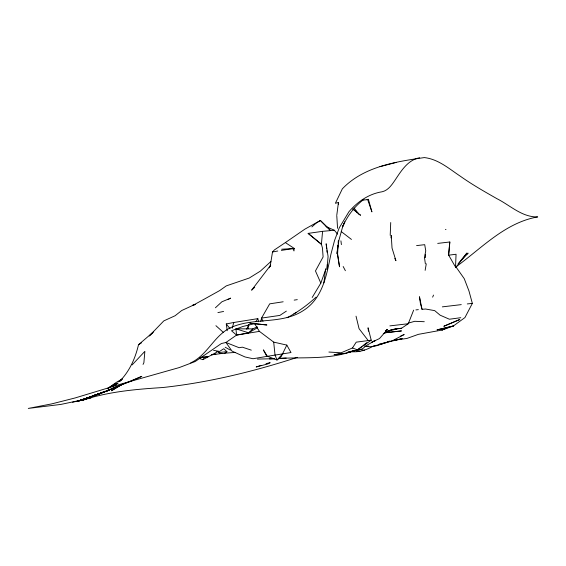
<?xml version="1.0" encoding="UTF-8"?>
<svg xmlns="http://www.w3.org/2000/svg" width="566" height="566" viewBox="0 0 566 566"><rect width="100%" height="100%" fill="white"/><g stroke="black" fill="none" stroke-linecap="round" stroke-linejoin="round"><path stroke-width="0.85" d="M327.212 264.4L327.042 269.628L328.068 256.44L326.15 243.769L326.674 248.884M390.207 235.35L390.724 222.53M455.524 267.074L456.062 254.254L448.689 255.174L449.828 241.986L437.716 243.394M338.072 245.113L337.591 253.858L339.515 266.791L337.562 254.962M338.164 243.366L338.312 240.741M269.26 267.824L270.315 265.475L272.508 251.997L274.383 249.939L285.356 242.588L294.207 248.396L293.987 250.971L292.834 248.587L281.627 249.224M337.619 234.147L334.35 230.249L322.585 231.338L321.403 244.264L322.464 248.014L323.101 256.95L315.46 270.951L320.83 283.092L312.199 297.483M391.007 237.925L391.255 235.449L392.033 248.057L395.931 260.7L394.813 258.443M449.828 241.986L448.548 254.926L455.092 266.331M337.874 245.057L336.996 253.688L338.892 240.38L342.72 226.492L344.736 221.929M336.834 214.818L338.433 202.444M323.901 282.866L325.627 268.701M425.137 270.35L426.269 263.798M260.827 321.417L261.534 318.092L269.706 303.85L283.163 301.784M247.915 328.867L248.941 324.679M232.18 328.273L233.758 322.493L257.834 318.644L258.605 321.75M153.4 331.966L138.514 344.701C135.331 358.2 129.791 370.801 119.95 381.052L122.199 379.029L119.306 381.307L121.251 379.821M320.83 283.092L325.683 269.579M393.971 329.256L401.584 328.23L408.27 323.731L413.633 310.14M432.629 297.157L433.535 295.077M344.673 222.084L342.607 226.775C347.354 215.964 354.422 206.484 363.888 199.345M246.642 329.2L248.785 324.608M286.82 345.104L291.002 352.54L266.855 356.389L263.367 349.894L267.265 356.184L277.007 360.026L281.217 356.573L286.82 345.104L273.689 342.112L259.426 331.372L254.608 323.674L249.804 323.214L266.904 324.983L254.608 323.674L242.941 326.455L231.508 330.756L236.553 335.093L259.426 331.372M269.982 266.643L270.69 265.15L251.615 290.188L254.721 287.273M143.049 364.419L143.884 362.7L144.861 351.345L132.133 364.907M456.012 266.975L464.247 278.677L468.952 290.924L472.348 303.383L464.934 317.576L453.38 325.981L441.912 330.07L418.38 334.35L406.912 338.447L395.075 340.116L397.481 339.331M255.995 321.516L257.834 318.644M328.903 352.045L341.114 352.788L352.469 347.977L356.219 342.154L371.225 340.187L368.049 327.785L368.445 331.188M455.708 267.683L466.922 253.044L458.085 263.813L468.11 253.122L466.278 254.7M199.685 358.596L202.911 359.658L203.845 358.511M282.788 353.686L277.007 360.026L275.012 354.868L273.689 342.112M152.813 332.539L149.275 335.956L163.8 320.894L175.106 315.736L181.672 310.55L192.964 305.322L204.128 299.223L219.636 290.599L226.273 285.894L249.259 278.026L260.303 271.164L270.923 261.499M257.318 326.815L252.797 328.903L248.658 332.822L236.553 335.093L225.947 342.48L221.37 343.541L195.192 361.525L179.281 367.56L121.315 383.953L75.08 397.962L51.796 403.869L28.3 408.419L60.866 404.421L90.949 398.075M215.405 307.784L221.844 301.82L230.61 298.133L227.794 299.697M311.88 226.916L316.054 223.202L320.377 220.492L330.579 230.588L320.377 220.492L304.869 229.152L285.356 242.588M316.054 297.129C307.345 305.201 297.638 312.191 287.132 317.724M348.706 352.031L362.127 349.151L366.322 345.55L375.039 340.598L371.798 342.005M385.538 331.103L387.547 329.419L379.475 338.588L375.541 340.421M455.75 267.018C481.602 248.297 504.929 222.728 537.7 216.912C522.1 217.379 510.164 205.345 496.998 198.723C484.553 191.641 472.079 184.558 460.384 176.259C449.149 168.788 438.268 159.138 424.344 157.581C395.528 161.713 363.4 166.737 342.338 188.846L335.39 203.272L338.227 202.55L338.539 204.234M385.58 330.99L387.547 329.419L385.481 330.919M361.511 346.767L357.5 349.873L345.911 353.149L334.053 354.705L340.944 353.446M362.848 345.727L366.853 342.621M226.938 351.691L224.532 353.538L219.778 353.439L219.049 352.505L219.481 351.493L223.789 348.713L226.938 351.691L225.282 351.903M121.152 379.758L118.506 381.703L119.978 380.904M107.328 388.743L116.412 382.305L122.001 379.142M447.876 327.544L441.912 330.07L444.862 328.372M190.657 362.884C208.486 354.67 214.677 333.367 233.461 326.455C255.995 317.668 282.285 324.297 303.319 310.571L303.574 310.409C322.988 297.971 326.582 274.843 330.947 254.12L334.527 240.543L339.303 227.737L348.946 211.719C357.585 201.673 368.869 193.834 382.177 191.761C387.986 190.409 391.509 185.287 394.7 180.66C400.961 171.349 407.591 159.973 419.632 157.751M112.21 386.896L118.061 382.998L112.224 386.727M286.361 311.123L279.845 315.418L261.534 318.092L262.999 321.29M108.941 387.887L115.542 383.635L107.483 388.594M104.915 391.389L98.243 394.474L78.724 400.919L88.777 397.757L97.72 394.099M374.423 345.43C367.532 349.59 359.219 352.689 351.062 351.585M138.514 344.701L141.45 342.89M293.789 313.981L296.06 312.581M121.732 384.47L111.403 390.766L121.754 384.618M257.544 327.686L248.658 332.822L235.951 328.825L236.553 335.093M104.908 391.552L91.275 396.985L80.662 400.042L95.753 395.301L101.045 392.974M202.911 359.658L218.462 351.267L213.58 350.312M98.095 394.063L91.275 396.985L100.762 392.981M96.411 394.658L93.291 396.292L97.791 394.063M97.96 394.198L84.249 399.136L94.593 395.21M367.695 199.656L368.395 199.31L371.912 211.882L367.695 199.656L362.028 200.159M364.638 346.052C371.508 347.963 378.541 345.394 384.838 342.713M105.729 391.354L86.711 398.124M107.236 390.632L109.486 389.55M117.94 386.203L98.243 394.474L105.333 391.283M383.253 333.593L392.288 329.405L385.361 332.185L396.936 328.811L401.584 328.23M400.36 336.246L404.181 334.506L392.995 340.442L385.651 342.763L389.535 341.057M102.552 392.309L104.823 391.304M117.799 386.175L105.163 391.637L93.666 395.507L109.663 390.045L105.163 391.637L141.825 376.34L130.413 381.463L118.966 385.701M372.237 341.977L375.343 340.69M408.694 323.03L414.744 321.297L424.288 321.714M261.067 365.388L256.172 366.973L267.803 363.952L270.18 362.686L269.006 362.905M265.97 363.804L268.418 363.011M278.472 358.469C303.822 356.934 329.957 360.011 354.196 350.531M297.426 357.33C253.589 371.537 208.408 382.616 162.562 387.547C137.595 389.139 112.493 391.283 88.381 398.393M84.249 399.136L88.777 397.757L79.707 400.403M374.388 345.918L385.998 342.741M379.97 166.666L396.158 162.442M350.425 351.712L362.127 349.151M79.261 400.742L83.825 399.589M81.801 400.247L86.379 399.179L72.547 402.235M76.806 401.407L86.379 399.179M216.792 351.635L218.462 351.267M195.206 304.536L192.964 305.322M218.448 352.632L224.78 351.882M369.527 340.548L371.225 340.187L357.5 349.873L352.469 347.977M192.942 304.989L195.22 304.515M217.91 312.588L223.598 311.456M215.95 353.976L211.649 354.825L221.815 353.481M227.242 330.714L226.273 323.943L233.758 322.493M272.508 251.997L277.757 251.007M381.689 343.583L402.2 338.617L394.643 340.208M266.855 356.389L253.009 358.738L244.993 356.948L232.003 351.097L225.947 342.48L239.121 347.715L242.368 347.177L251.304 350.149M308.13 233.369L321.403 244.264L308.123 233.39L322.585 231.338M281.38 250.398L294.207 248.396M294.164 300.114L297.291 299.647M366.315 346.427L368.714 346.088M393.738 329.263L396.936 328.811M367.037 199.494L368.395 199.31M199.748 357.839L208.132 356.707L201.277 357.259M460.795 317.703L449.397 319.224L440.129 315.191L434.688 310.628L425.582 309.022L422.031 309.319L420.34 303.093L419.477 296.733L422.031 309.319M408.27 323.731L389.868 325.889M442.336 306.864L461.262 304.628M467.283 303.928L472.348 303.383M415.918 309.906L418.352 309.644M362.007 350.333L364.561 350.071M224.362 353.198L235.477 352.42M416.59 245.602L424.719 244.682L425.752 250.88L424.479 257.452L425.363 263.813M348.012 351.953L353.149 351.635M356.573 351.429L359.997 351.217M257.417 359.092L274.192 358.695M269.494 358.971L274.765 358.681M279.158 358.448L286.191 358.066M379.56 343.873L382.552 343.817M235.951 328.825L252.797 328.903M424.762 257.544L425.448 257.565L425.335 254.332M350.934 351.217L352.653 351.295M445.428 229.393L445.98 229.541M326.051 226.577L334.35 230.249M225.197 347.22L230.383 350.135M358.391 213.941L360.599 215.25L353.149 209.222M341.206 231.544L351.458 239.432M352.682 208.925L358.236 213.29L353.955 207.913M215.915 325.691L223.598 332.61M226.273 323.943L230.044 328.726M368.155 340.499L359.07 328.69L356.021 316.175M355.653 210.764L357.153 212.816M343.166 266.501L345.387 270.725M340.916 240.854L341.397 244.632M326.851 250.589L327.028 252.295M336.777 215.519L337.555 228.317M459.748 319.521L443.935 326.214L459.748 319.521M453.38 325.981L437.136 329.851L453.38 325.981M396.844 331.428L384.958 332.794L401.506 330.912L396.844 331.428"/></g></svg>
